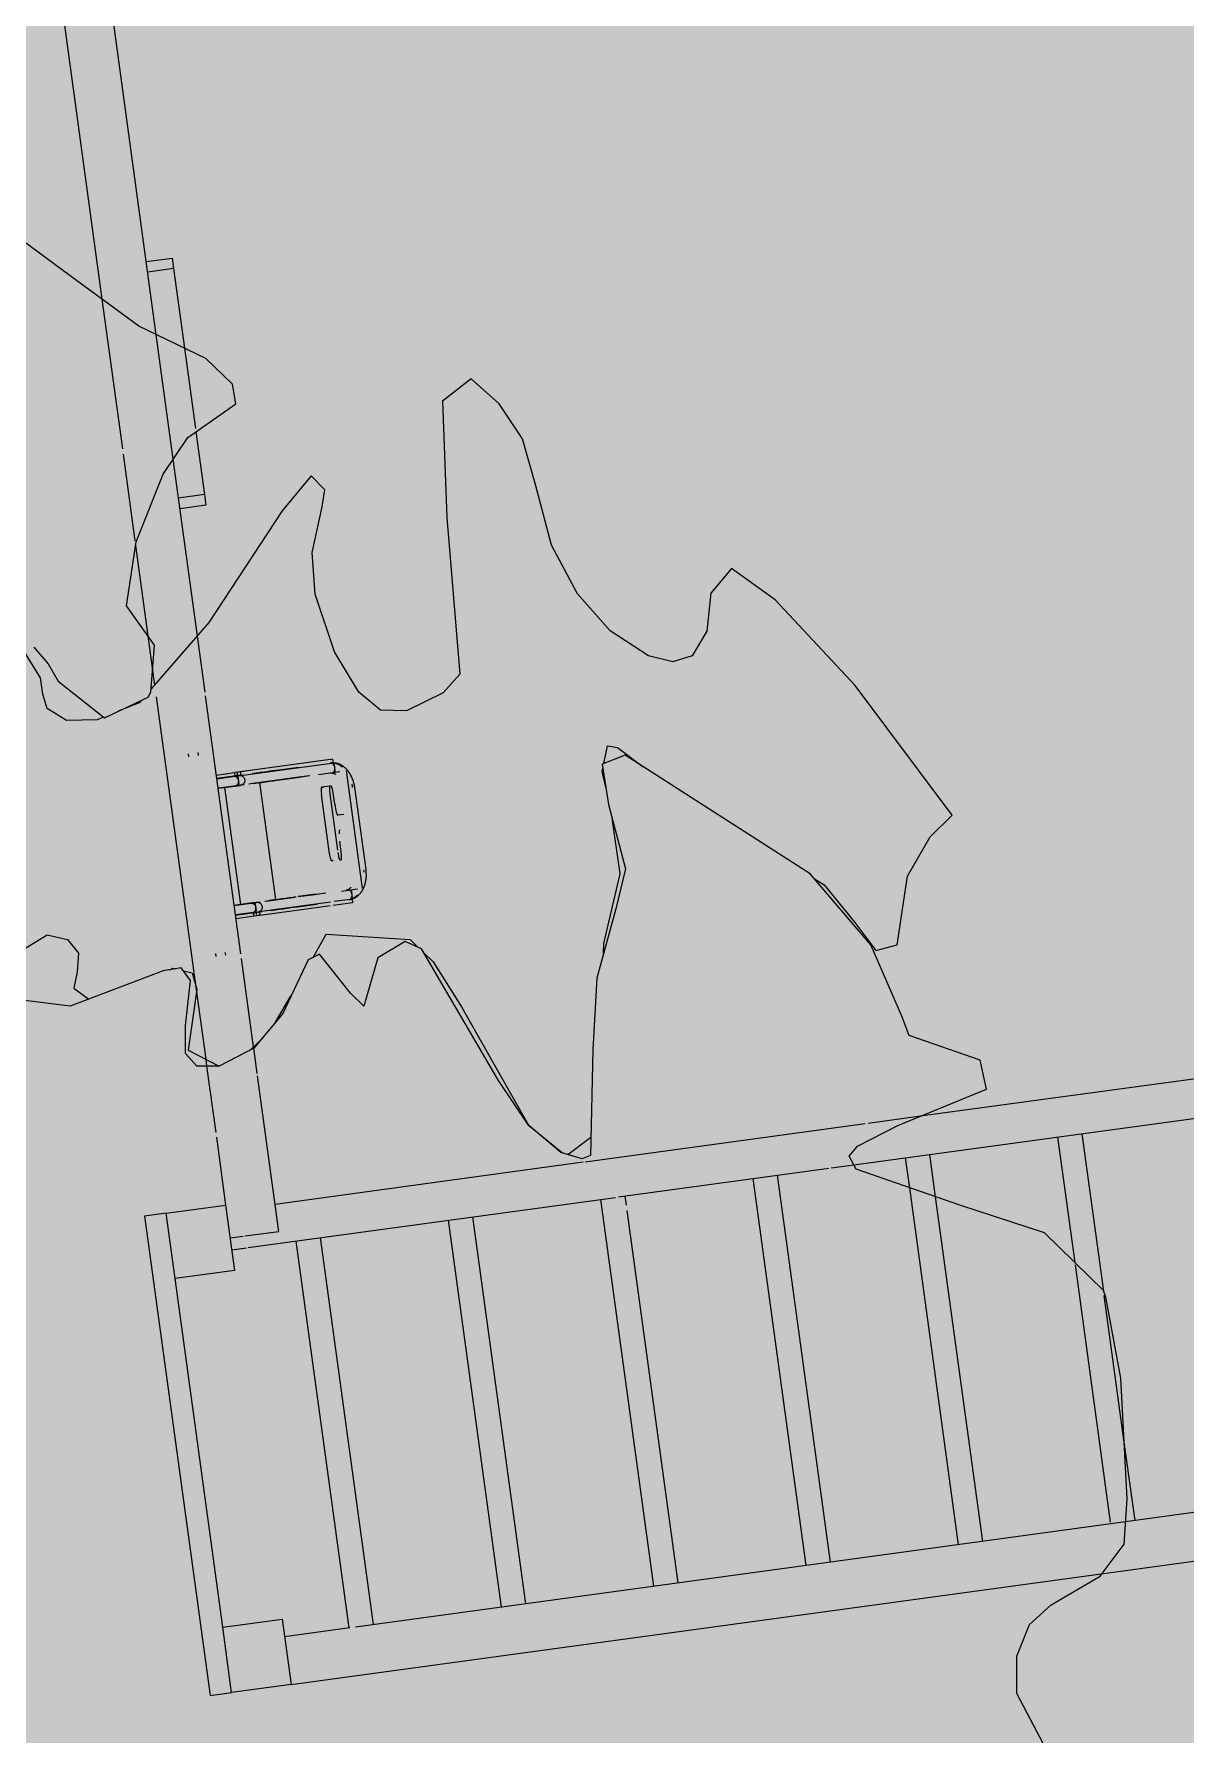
# Model space of a CAD drawing. Header units: metres. Extents: x -490 to 202, y -217 to 332.
# Drawn here: x -105.763 to -103.44, y 10.982 to 14.412 of the extents above; entities that cross this region are included whole.
import ezdxf

# ---------------------------------------------------------------- set-up
doc = ezdxf.new("R2010")
doc.units = ezdxf.units.M
doc.layers.add('1 arbol_dwg', color=8, linetype='Continuous', lineweight=9, true_color=0x767676)
doc.layers.add('juegos_dwg', color=8, linetype='Continuous', lineweight=9, true_color=0x767676)
for name, color, linetype, lineweight in [('A-DETL-GENF', 7, 'Continuous', 9), ('A-DETL-THIN', 7, 'Continuous', 9), ('A-GENM', 7, 'Continuous', 9)]:
    doc.layers.add(name, color=color, linetype=linetype, lineweight=lineweight)

# ---------------------------------------------------------------- blocks, each defined once
blk = doc.blocks.new('juegos_dwg-364623-PLANTA DE MURO PERIMETRAL')
at = {"layer": 'A-GENM'}
for p, q in [((-10.4271, 38.2613), (-10.4797, 38.2613)), ((-10.5787, 38.2201), (-10.5787, 37.9152)), ((-10.4797, 37.8804), (-10.4797, 38.134)), ((-10.4271, 38.0992), (-10.4271, 37.9358)), ((-10.5787, 37.9045), (-10.5787, 37.7279)), ((-10.4797, 37.5204), (-10.4797, 37.8804)), ((-10.5787, 37.7183), (-10.5787, 37.5347)), ((-10.5787, 37.5347), (-10.5787, 37.4641)), ((-10.4797, 37.4063), (-10.4797, 37.5204)), ((-10.5787, 37.4641), (-10.5787, 37.4345)), ((-10.5787, 37.4102), (-10.5787, 36.8494)), ((-10.4797, 36.8735), (-10.4797, 37.3991)), ((-10.5304, 37.2875), (-10.5304, 37.2816)), ((-10.5104, 37.2817), (-10.5104, 37.2876)), ((-10.4797, 37.2378), (-10.443, 37.2378)), ((-10.4797, 37.2303), (-10.443, 37.2303)), ((-10.4369, 37.215), (-10.4369, 37.2303)), ((-10.4344, 37.2378), (-10.4241, 37.2378)), ((-10.4334, 37.2378), (-10.4239, 37.2378)), ((-10.425, 37.2303), (-10.4334, 37.2303)), ((-10.4327, 37.2307), (-10.427, 37.2307)), ((-10.4664, 36.9725), (-10.4664, 37.2107)), ((-10.4375, 37.2107), (-10.4375, 37.2142)), ((-10.427, 37.2107), (-10.4369, 37.2107)), ((-10.4293, 37.2107), (-10.4349, 37.2107)), ((-10.3948, 36.9725), (-10.3948, 37.2107)), ((-10.2188, 36.9712), (-10.2188, 37.2112)), ((-10.2754, 37.0496), (-10.2754, 37.1696)), ((-10.2583, 37.1696), (-10.2583, 37.0547)), ((-10.2515, 37.147), (-10.2515, 37.1696)), ((-10.2362, 37.1245), (-10.2479, 37.1245)), ((-10.2514, 37.0496), (-10.2514, 37.0721)), ((-10.2709, 37.0346), (-10.2731, 37.0346)), ((-10.2559, 37.0346), (-10.2538, 37.0346)), ((-10.443, 36.9529), (-10.4797, 36.9529)), ((-10.4375, 36.9454), (-10.4375, 36.9561)), ((-10.4316, 36.9454), (-10.4344, 36.9454)), ((-10.4334, 36.9529), (-10.4262, 36.9529)), ((-10.427, 36.9525), (-10.4327, 36.9525)), ((-10.3137, 36.9725), (-10.3497, 36.9725)), ((-10.2467, 36.9529), (-10.2791, 36.9529)), ((-10.2293, 36.9712), (-10.2613, 36.9712)), ((-10.2414, 36.9525), (-10.2414, 36.9555)), ((-10.5304, 36.8811), (-10.5304, 36.8753)), ((-10.5104, 36.8752), (-10.5104, 36.881)), ((-10.5787, 36.8477), (-10.5787, 36.8257)), ((-10.4797, 36.6845), (-10.4797, 36.8641)), ((-10.5787, 36.8257), (-10.5787, 36.8093)), ((-10.5787, 36.8093), (-10.5787, 36.673)), ((-10.5787, 36.673), (-10.5787, 36.6589)), ((-10.4797, 36.6305), (-10.4797, 36.6818)), ((-10.5787, 36.6589), (-10.5787, 36.524)), ((-10.5787, 36.514), (-10.5787, 36.3761)), ((-9.8526, 36.3639), (-10.4797, 36.3639)), ((-9.279, 36.3639), (-9.8489, 36.3639)), ((-9.1663, 36.3639), (-9.2728, 36.3639)), ((-8.04, 36.3639), (-9.1663, 36.3639)), ((-10.5787, 36.309), (-10.5518, 36.309)), ((-10.5787, 36.285), (-10.5487, 36.285)), ((-10.5451, 36.285), (-9.7974, 36.285)), ((-10.448, 36.285), (-10.448, 35.4975)), ((-10.398, 35.4975), (-10.398, 36.285)), ((-10.138, 36.285), (-10.138, 35.4975)), ((-10.088, 35.4975), (-10.088, 36.285)), ((-9.828, 36.285), (-9.828, 35.4975)), ((-9.7914, 36.285), (-9.3633, 36.285)), ((-9.778, 36.2666), (-9.778, 36.285)), ((-9.518, 36.285), (-9.518, 35.4975)), ((-9.468, 35.4975), (-9.468, 36.285)), ((-9.3591, 36.285), (-9.3128, 36.285)), ((-9.3128, 36.285), (-8.04, 36.285)), ((-9.208, 36.285), (-9.208, 36.224)), ((-9.158, 36.1986), (-9.158, 36.285)), ((-8.898, 36.285), (-8.898, 36.0297)), ((-8.848, 35.9645), (-8.848, 36.285)), ((-9.778, 35.4975), (-9.778, 36.2556)), ((-9.208, 36.224), (-9.208, 35.4975)), ((-9.158, 35.4975), (-9.158, 36.1986)), ((-8.898, 36.0246), (-8.898, 35.5009)), ((-8.848, 35.662), (-8.848, 35.9554)), ((-8.848, 35.4975), (-8.848, 35.662)), ((-10.4456, 35.4975), (-10.5787, 35.4975)), ((-8.8671, 35.4975), (-10.4346, 35.4975)), ((-8.04, 35.4975), (-8.8671, 35.4975)), ((-10.5787, 35.4002), (-8.9304, 35.4002)), ((-8.9304, 35.4002), (-8.04, 35.4002))]:
    blk.add_line(p, q, dxfattribs=at)
at = {"layer": 'A-GENM', "flags": 128}
for points in [[(-10.4797, 38.134), (-10.4797, 39.6339), (-10.5787, 39.6339), (-10.5787, 38.2201)], [(-10.4797, 38.2829), (-10.4271, 38.2829), (-10.4271, 38.2613), (-10.4271, 38.0992)], [(-10.4271, 37.9289), (-10.4271, 37.8013), (-10.4797, 37.8013)], [(-10.4271, 37.8013), (-10.4271, 37.7797), (-10.4797, 37.7797)], [(-10.4344, 37.2307), (-10.4344, 37.2307), (-10.4346, 37.2307), (-10.4348, 37.2307), (-10.4352, 37.2307), (-10.4356, 37.2307), (-10.4361, 37.2307), (-10.4368, 37.2307), (-10.4375, 37.2307), (-10.4383, 37.2307), (-10.4392, 37.2307), (-10.4402, 37.2307), (-10.4412, 37.2307), (-10.4424, 37.2307), (-10.4437, 37.2307), (-10.445, 37.2307), (-10.4456, 37.2307), (-10.4797, 37.2307)], [(-10.4312, 37.2378), (-10.443, 37.2378), (-10.443, 37.2303), (-10.4312, 37.2303)], [(-10.4375, 37.2303), (-10.4375, 37.223), (-10.4375, 37.2378)], [(-10.2466, 37.2303), (-10.2427, 37.2303), (-10.2427, 37.2378), (-10.3119, 37.2378), (-10.3516, 37.2378), (-10.4064, 37.2378), (-10.4312, 37.2378), (-10.4312, 37.2303), (-10.4064, 37.2303), (-10.3516, 37.2303), (-10.3119, 37.2303), (-10.2467, 37.2303)], [(-10.3137, 37.2307), (-10.3535, 37.2307), (-10.3605, 37.2307), (-10.3677, 37.2307), (-10.3753, 37.2307), (-10.3832, 37.2307), (-10.3913, 37.2307), (-10.3997, 37.2307), (-10.4078, 37.2307)], [(-10.2484, 36.9525), (-10.2466, 36.9526), (-10.2447, 36.9527), (-10.2429, 36.953), (-10.2411, 36.9533), (-10.2393, 36.9538), (-10.2376, 36.9544), (-10.2358, 36.955), (-10.2342, 36.9558), (-10.2325, 36.9566), (-10.2309, 36.9575), (-10.2293, 36.9585), (-10.2278, 36.9596), (-10.2263, 36.9608), (-10.2249, 36.962), (-10.2235, 36.9633), (-10.2222, 36.9646), (-10.2209, 36.9661), (-10.2197, 36.9675), (-10.2185, 36.9691), (-10.2174, 36.9706), (-10.2163, 36.9723), (-10.2153, 36.974), (-10.2143, 36.9757), (-10.2134, 36.9775), (-10.2126, 36.9793), (-10.2118, 36.9811), (-10.2111, 36.983), (-10.2104, 36.9849), (-10.2098, 36.9868), (-10.2092, 36.9888), (-10.2087, 36.9908), (-10.2082, 36.9928), (-10.2078, 36.9948), (-10.2075, 36.9969), (-10.2072, 36.999), (-10.207, 37.001), (-10.2068, 37.0031), (-10.2067, 37.0052), (-10.2067, 37.0073), (-10.2067, 37.0079), (-10.2067, 37.1754), (-10.2067, 37.1759), (-10.2067, 37.178), (-10.2068, 37.1801), (-10.207, 37.1822), (-10.2072, 37.1843), (-10.2075, 37.1863), (-10.2078, 37.1884), (-10.2082, 37.1904), (-10.2087, 37.1924), (-10.2092, 37.1944), (-10.2098, 37.1964), (-10.2104, 37.1983), (-10.2111, 37.2002), (-10.2118, 37.2021), (-10.2126, 37.204), (-10.2134, 37.2058), (-10.2143, 37.2075), (-10.2153, 37.2093), (-10.2163, 37.2109), (-10.2174, 37.2126), (-10.2185, 37.2142), (-10.2197, 37.2157), (-10.2209, 37.2172), (-10.2222, 37.2186), (-10.2235, 37.2199), (-10.2249, 37.2212), (-10.2263, 37.2225), (-10.2278, 37.2236), (-10.2293, 37.2247), (-10.2309, 37.2257), (-10.2325, 37.2266), (-10.2342, 37.2275), (-10.2358, 37.2282), (-10.2376, 37.2289), (-10.2393, 37.2294), (-10.2411, 37.2299), (-10.2429, 37.2302), (-10.2447, 37.2305), (-10.2466, 37.2307), (-10.2484, 37.2307)], [(-10.4387, 37.2107), (-10.4483, 37.2107), (-10.4797, 37.2107), (-10.4456, 37.2107), (-10.4442, 37.2107), (-10.443, 37.2107), (-10.4418, 37.2107), (-10.4406, 37.2107), (-10.4396, 37.2107), (-10.4387, 37.2107), (-10.4378, 37.2107), (-10.4371, 37.2107), (-10.4364, 37.2107), (-10.4358, 37.2107), (-10.4353, 37.2107), (-10.435, 37.2107), (-10.4347, 37.2107), (-10.4345, 37.2107), (-10.4344, 37.2107)], [(-10.4797, 37.2107), (-10.4477, 37.2107), (-10.4396, 37.2107)], [(-10.2946, 37.2107), (-10.3156, 37.2107), (-10.3554, 37.2107), (-10.4092, 37.2107), (-10.4174, 37.2107)], [(-10.2934, 37.2107), (-10.3167, 37.2107), (-10.3563, 37.2107), (-10.4099, 37.2107), (-10.4171, 37.2107)], [(-10.4078, 37.2107), (-10.3991, 37.2107), (-10.3908, 37.2107), (-10.3827, 37.2107), (-10.3748, 37.2107), (-10.3673, 37.2107), (-10.36, 37.2107), (-10.3535, 37.2107), (-10.3137, 37.2107)], [(-10.2759, 37.2112), (-10.2613, 37.2112), (-10.2322, 37.2112)], [(-10.2511, 37.2107), (-10.2504, 37.2107), (-10.2497, 37.2106), (-10.249, 37.2105), (-10.2483, 37.2104), (-10.2476, 37.2102), (-10.2469, 37.21), (-10.2461, 37.2097), (-10.2454, 37.2094), (-10.2447, 37.209), (-10.2439, 37.2086), (-10.2432, 37.2081), (-10.2424, 37.2076), (-10.2417, 37.207), (-10.2409, 37.2063)], [(-10.2538, 37.1846), (-10.2559, 37.1846), (-10.2731, 37.1846), (-10.2709, 37.1846)], [(-10.4797, 36.9725), (-10.4483, 36.9725), (-10.4375, 36.9725), (-10.4375, 36.9649), (-10.4375, 36.9725), (-10.4293, 36.9725)], [(-10.4369, 36.9725), (-10.4477, 36.9725), (-10.4797, 36.9725), (-10.4456, 36.9725), (-10.445, 36.9725), (-10.4437, 36.9725), (-10.4424, 36.9725), (-10.4412, 36.9725), (-10.4402, 36.9725), (-10.4392, 36.9725), (-10.4383, 36.9725), (-10.4375, 36.9725), (-10.4368, 36.9725), (-10.4361, 36.9725), (-10.4356, 36.9725), (-10.4352, 36.9725), (-10.4348, 36.9725), (-10.4346, 36.9725), (-10.4344, 36.9725), (-10.4344, 36.9725)], [(-10.4797, 36.9525), (-10.4456, 36.9525), (-10.4442, 36.9525), (-10.443, 36.9525), (-10.4418, 36.9525), (-10.4406, 36.9525), (-10.4396, 36.9525), (-10.4387, 36.9525), (-10.4378, 36.9525), (-10.4371, 36.9525), (-10.4364, 36.9525), (-10.4358, 36.9525), (-10.4353, 36.9525), (-10.435, 36.9525), (-10.4347, 36.9525), (-10.4345, 36.9525), (-10.4344, 36.9525)], [(-10.2885, 36.9454), (-10.3119, 36.9454), (-10.3516, 36.9454), (-10.4064, 36.9454), (-10.4312, 36.9454), (-10.443, 36.9454), (-10.4797, 36.9454)], [(-10.443, 36.9454), (-10.443, 36.9529), (-10.4312, 36.9529)], [(-10.4369, 36.9569), (-10.4369, 36.9725), (-10.427, 36.9725)], [(-10.2864, 36.9529), (-10.3119, 36.9529), (-10.3516, 36.9529), (-10.4064, 36.9529), (-10.4312, 36.9529), (-10.4312, 36.9454)], [(-10.4174, 36.9725), (-10.4092, 36.9725), (-10.3554, 36.9725)], [(-10.4171, 36.9725), (-10.4099, 36.9725), (-10.3563, 36.9725)], [(-10.3535, 36.9725), (-10.3605, 36.9725), (-10.3677, 36.9725), (-10.3753, 36.9725), (-10.3832, 36.9725), (-10.3913, 36.9725), (-10.3997, 36.9725), (-10.4078, 36.9725)], [(-10.4078, 36.9525), (-10.3991, 36.9525), (-10.3908, 36.9525), (-10.3827, 36.9525), (-10.3748, 36.9525), (-10.3673, 36.9525), (-10.36, 36.9525), (-10.3535, 36.9525), (-10.3137, 36.9525)], [(-10.3497, 36.9725), (-10.3167, 36.9725), (-10.2934, 36.9725)], [(-10.3497, 36.9725), (-10.3156, 36.9725), (-10.2946, 36.9725)], [(-10.2466, 36.9529), (-10.2427, 36.9529), (-10.2427, 36.9454), (-10.2821, 36.9454)], [(-10.2511, 36.9725), (-10.2504, 36.9725), (-10.2497, 36.9726), (-10.249, 36.9727), (-10.2483, 36.9728), (-10.2476, 36.973), (-10.2469, 36.9733), (-10.2461, 36.9735), (-10.2454, 36.9739), (-10.2447, 36.9742), (-10.2439, 36.9747), (-10.2432, 36.9751), (-10.2424, 36.9757), (-10.2417, 36.9762), (-10.2409, 36.9769)], [(-10.5485, 36.309), (-10.4797, 36.309), (-10.4797, 36.6255)], [(-10.6997, 36.3761), (-10.5787, 36.3761), (-10.5787, 36.243), (-10.6997, 36.243), (-10.6997, 36.3761), (-10.7437, 36.3761), (-10.7437, 35.4002), (-10.6997, 35.4002)], [(-10.6997, 35.5333), (-10.5787, 35.5333), (-10.5787, 35.4002), (-10.6997, 35.4002), (-10.6997, 35.5333), (-10.6997, 36.243)]]:
    blk.add_lwpolyline(points, dxfattribs=at)
for points in [[(-10.4375, 37.2146), (-10.4375, 37.2183)], [(-10.4375, 36.9565), (-10.4375, 36.9601)]]:
    blk.add_lwpolyline(points, close=True, dxfattribs=at)
at = {"layer": 'A-GENM'}
for centre, major_axis, ratio, start_param, end_param in [((-10.2484, 37.2207), (0, 0.01), 0.714429, 3.403392, 6.021386), ((-10.2413, 37.2207), (0, 0.01), 0.006011, 3.403392, 6.283185), ((-10.2498, 37.1754), (0, 0.0554), 0.699707, 5.61545, 6.059254), ((-10.2498, 37.1754), (0, 0.0554), 0.699707, 5.61545, 6.059254), ((-10.2731, 37.1696), (0, 0.015), 0.156434, 0, 1.570796), ((-10.2709, 37.1696), (0, 0.015), 0.156434, 5.759587, 6.283185), ((-10.2559, 37.1696), (0, 0.015), 0.156434, 0, 1.570796), ((-10.2538, 37.1696), (0, 0.015), 0.156434, 4.712389, 6.283185), ((-10.2498, 37.1754), (0, 0.0554), 0.699707, 4.712389, 4.837561), ((-10.2498, 37.1754), (0, 0.0554), 0.699707, 4.712389, 4.837561), ((-10.2479, 37.147), (0, 0.0226), 0.156434, 1.570796, 3.141593), ((-10.2479, 37.0721), (0, 0.0226), 0.156434, 0.136976, 0.853886), ((-10.2731, 37.0496), (0, 0.015), 0.156434, 1.570796, 3.141593), ((-10.2559, 37.0496), (0, 0.015), 0.156434, 1.570796, 3.141593), ((-10.2538, 37.0496), (0, 0.015), 0.156434, 3.141593, 4.712389), ((-10.2709, 37.0496), (0, 0.015), 0.156434, 3.141593, 3.665191), ((-10.2498, 37.0079), (0, 0.0554), 0.699707, 4.629193, 4.712389), ((-10.2498, 37.0079), (0, 0.0554), 0.699707, 4.629193, 4.712389), ((-10.2484, 36.9625), (0, 0.01), 0.714429, 3.403392, 5.759587), ((-10.2498, 37.0079), (0, 0.0554), 0.699707, 3.313031, 3.668511), ((-10.2498, 37.0079), (0, 0.0554), 0.699707, 3.313031, 3.668511), ((-10.2413, 36.9625), (0, 0.01), 0.006011, 4.712389, 5.759587), ((-10.2413, 36.9625), (0, 0.01), 0.006011, 3.141593, 4.18879)]:
    blk.add_ellipse(centre, major_axis=major_axis, ratio=ratio, start_param=start_param, end_param=end_param, dxfattribs=at)
for points, knots in [([(-10.4427, 37.2301), (-10.4423, 37.2299), (-10.4405, 37.2289), (-10.4383, 37.2263), (-10.4371, 37.2224), (-10.4371, 37.2189), (-10.4381, 37.2156), (-10.4401, 37.2128), (-10.4427, 37.2111), (-10.4446, 37.2107), (-10.4456, 37.2107)], [-0.8888889, -0.8888889, -0.8888889, -0.8888889, -0.8333333, -0.6666667, -0.5555556, -0.4444444, -0.3333333, -0.2222222, -0.1111111, 0, 0, 0, 0]), ([(-10.4344, 37.2307), (-10.4326, 37.2307), (-10.4291, 37.2297), (-10.4257, 37.2263), (-10.4243, 37.2224), (-10.4243, 37.2189), (-10.4255, 37.2156), (-10.4278, 37.2128), (-10.4309, 37.2111), (-10.4332, 37.2107), (-10.4344, 37.2107)], [-1, -1, -1, -1, -0.833333, -0.666667, -0.555556, -0.444444, -0.333333, -0.222222, -0.111111, 0, 0, 0, 0]), ([(-10.4456, 36.9725), (-10.4441, 36.9725), (-10.4412, 36.9716), (-10.4383, 36.9682), (-10.4371, 36.9643), (-10.4371, 36.9607), (-10.4381, 36.9574), (-10.4401, 36.9547), (-10.4418, 36.9535), (-10.4427, 36.9531)], [-1, -1, -1, -1, -0.8333333, -0.6666667, -0.5555556, -0.4444444, -0.3333333, -0.2222222, -0.1111111, -0.1111111, -0.1111111, -0.1111111]), ([(-10.4344, 36.9725), (-10.4326, 36.9725), (-10.4291, 36.9716), (-10.4257, 36.9682), (-10.4243, 36.9643), (-10.4243, 36.9607), (-10.4255, 36.9574), (-10.4278, 36.9547), (-10.4309, 36.9529), (-10.4332, 36.9525), (-10.4344, 36.9525)], [-1, -1, -1, -1, -0.833333, -0.666667, -0.555556, -0.444444, -0.333333, -0.222222, -0.111111, 0, 0, 0, 0])]:
    blk.add_open_spline(points, degree=3, knots=knots, dxfattribs=at)
blk = doc.blocks.new('1 arbol_dwg-V111-PLANTA DE MURO PERIMETRAL')
at = {"layer": 'A-DETL-GENF', "true_color": 0x004c00, "transparency": 33554483}
blk.add_hatch(color=98, dxfattribs=at).paths.add_polyline_path([(-4.9171, 6.694), (-4.8382, 6.7221), (-4.6347, 6.9075), (-4.597, 7.0019), (-4.6008, 7.1097), (-4.5809, 7.2541), (-4.6159, 7.2973), (-4.79, 7.1735), (-4.8449, 7.185), (-4.9098, 7.2412), (-4.9777, 7.3779), (-4.9872, 7.4417), (-4.9577, 7.4993), (-4.7883, 7.5608), (-4.6843, 7.6263), (-4.5382, 7.8898), (-4.3225, 8.0131), (-4.2389, 7.9815), (-3.9498, 7.8317), (-3.7686, 7.9171), (-3.7376, 8.0093), (-3.6954, 8.2578), (-3.641, 8.2966), (-3.5722, 8.2925), (-3.52, 8.2577), (-3.3861, 7.9809), (-3.5229, 7.7084), (-3.4245, 7.5924), (-3.255, 7.5716), (-3.2274, 7.5217), (-3.1918, 7.4192), (-3.0937, 7.3772), (-3.0453, 7.4329), (-2.8709, 7.7703), (-2.7838, 7.8542), (-2.7083, 7.8794), (-2.6521, 7.8612), (-2.5806, 7.7602), (-2.4427, 7.6513), (-2.3043, 7.7274), (-2.2936, 7.8677), (-2.3775, 7.984), (-2.3484, 8.1747), (-2.2676, 8.3756), (-2.1945, 8.4844), (-2.052, 8.5855), (-2.0623, 8.6433), (-2.1412, 8.7196), (-2.3402, 8.8156), (-2.7586, 9.1235), (-2.8745, 9.1569), (-2.9891, 9.15), (-3.0996, 9.0124), (-3.1356, 8.9138), (-3.2075, 8.8462), (-3.3019, 8.8165), (-3.3785, 8.8294), (-3.4418, 8.881), (-3.482, 8.9722), (-3.4837, 9.0581), (-3.55, 9.135), (-3.7939, 9.1047), (-4.0833, 9.0256), (-4.1777, 8.8711), (-4.1541, 8.6383), (-4.1956, 8.6242), (-4.2468, 8.6466), (-4.36, 8.8371), (-4.4791, 8.8955), (-4.6223, 8.8475), (-4.9328, 8.6896), (-5.2829, 8.4795), (-5.269, 8.3523), (-5.2353, 8.3009), (-5.2431, 8.2388), (-5.2633, 8.2277), (-5.5691, 8.2505), (-5.648, 8.1907), (-5.5046, 8.007), (-5.4217, 7.8052), (-5.422, 7.6284), (-5.4365, 7.4262), (-5.3428, 7.3495), (-5.1233, 7.2608), (-5.0992, 7.2378), (-5.1421, 7.2039), (-5.4703, 7.0468), (-5.4737, 6.9506), (-5.0081, 6.8626), (-4.9455, 6.7926), (-4.9217, 6.7221)])
at = {"layer": 'A-DETL-GENF', "true_color": 0x2f4c26, "transparency": 33554483}
blk.add_hatch(color=89, dxfattribs=at).paths.add_polyline_path([(-1.0809, 6.3572), (-0.9967, 6.4042), (-0.9789, 6.8774), (-0.9115, 7.2025), (-0.9472, 7.5676), (-0.8932, 7.5455), (-0.841, 7.5058), (-0.3026, 7.1545), (-0.1487, 6.959), (-0.0861, 6.9763), (-0.0552, 7.1804), (0.012, 7.2975), (0.078, 7.3616), (-0.2104, 7.7473), (-0.4484, 8.0021), (-0.578, 8.0954), (-0.6398, 8.022), (-0.6513, 7.9094), (-0.6957, 7.8353), (-0.7525, 7.8176), (-0.8253, 7.8354), (-0.9389, 7.9102), (-1.0358, 8.0197), (-1.1136, 8.1647), (-1.2001, 8.4806), (-1.2793, 8.5941), (-1.3528, 8.6596), (-1.4373, 8.5927), (-1.425, 8.2466), (-1.3862, 7.7809), (-1.4352, 7.7254), (-1.5447, 7.6717), (-1.6219, 7.6736), (-1.6864, 7.7274), (-1.7591, 7.8473), (-1.8166, 8.0191), (-1.8247, 8.1433), (-1.7874, 8.3288), (-1.8284, 8.3707), (-1.9146, 8.2666), (-2.1408, 7.925), (-2.3396, 7.6957), (-2.4639, 7.6456), (-2.5806, 7.6587), (-2.613, 7.6791), (-2.6521, 7.802), (-2.7083, 7.8747), (-2.7838, 7.8493), (-2.8651, 7.7703), (-2.949, 7.634), (-3.0563, 7.4192), (-3.0937, 7.3772), (-3.1499, 7.3551), (-3.2036, 7.3702), (-3.2612, 7.5114), (-3.3417, 7.5823), (-3.5134, 7.6119), (-3.5322, 7.6485), (-3.518, 7.7209), (-3.4845, 7.8333), (-3.5303, 7.9683), (-3.7554, 7.9425), (-3.8074, 7.8691), (-3.8812, 7.8288), (-3.9599, 7.8317), (-4.1388, 7.9046), (-4.498, 7.8768), (-4.6843, 7.6244), (-4.7757, 7.5608), (-4.9272, 7.4876), (-4.9802, 7.3951), (-4.9604, 7.3248), (-4.8715, 7.208), (-4.7423, 7.2074), (-4.5853, 7.3088), (-4.5492, 7.3224), (-4.5414, 7.2935), (-4.5951, 7.0468), (-4.5894, 6.9605), (-4.4988, 6.9015), (-4.421, 6.8847), (-4.3945, 6.849), (-4.4146, 6.822), (-4.7233, 6.6737), (-4.6939, 6.5827), (-4.5371, 6.5382), (-4.4179, 6.5766), (-4.2704, 6.6714), (-4.1833, 6.7721), (-4.1308, 6.8343), (-4.0351, 6.802), (-3.918, 6.7359), (-3.859, 6.7936), (-3.8741, 6.8481), (-3.9963, 7.0468), (-3.9952, 7.0843), (-3.9682, 7.1257), (-3.9241, 7.1451), (-3.8703, 7.1209), (-3.6807, 6.9874), (-3.6081, 6.9621), (-3.3784, 6.8456), (-3.1477, 6.8481), (-3.0892, 6.858), (-2.8792, 6.8609), (-2.6127, 7.0064), (-2.5442, 6.9822), (-2.5198, 6.9516), (-2.5338, 6.8476), (-2.4894, 6.8144), (-2.215, 6.9075), (-2.1815, 6.8927), (-2.1675, 6.8437), (-2.1941, 6.6633), (-2.1003, 6.6159), (-1.9823, 6.6883), (-1.8842, 6.8321), (-1.7833, 7.0082), (-1.5263, 6.9861), (-1.4655, 6.9255), (-1.2568, 6.5724), (-1.1818, 6.44), (-1.0828, 6.3587)])
at = {"layer": 'A-DETL-GENF', "true_color": 0x4f7f3f, "transparency": 33554483}
blk.add_hatch(color=87, dxfattribs=at).paths.add_polyline_path([(-3.7167, 1.7995), (-1.851, 1.9602), (-1.5926, 2.1464), (-1.5028, 2.1259), (-1.3912, 2.132), (-1.2448, 2.2207), (-1.1529, 2.43), (-1.1286, 2.8007), (-1.0961, 2.8211), (-1.0513, 2.7946), (-0.8564, 2.5984), (-0.7055, 2.601), (-0.6173, 2.7886), (-0.4998, 2.8561), (-0.3192, 2.9842), (-0.148, 3.2129), (-0.0052, 3.6578), (-0.1793, 3.943), (-0.1427, 3.9761), (0.2521, 4.1075), (0.3527, 4.1876), (0.4149, 4.2823), (0.3976, 4.5067), (0.2698, 4.7494), (0.2702, 4.8605), (0.3076, 4.9547), (0.3726, 5.0136), (0.5181, 5.0987), (0.5896, 5.1941), (0.5977, 5.3292), (0.5791, 5.688), (0.5277, 5.9481), (0.3519, 6.1201), (-0.2074, 6.3087), (-0.2289, 6.3473), (-0.2037, 6.3773), (-0.0839, 6.4388), (0.1801, 6.5473), (0.1608, 6.6334), (-0.0504, 6.7062), (-0.1636, 6.9763), (-0.3448, 7.1878), (-0.8945, 7.5401), (-0.963, 7.5135), (-0.9437, 7.394), (-0.8932, 7.2025), (-0.9789, 6.8774), (-1.0225, 6.3395), (-1.0859, 6.3587), (-1.1818, 6.44), (-1.2793, 6.586), (-1.5002, 6.9643), (-1.5489, 6.9861), (-1.6301, 6.9371), (-1.6716, 6.7936), (-1.7114, 6.8321), (-1.8034, 6.9488), (-1.8372, 6.9313), (-1.9126, 6.7722), (-1.9982, 6.6692), (-2.1013, 6.6154), (-2.1675, 6.6159), (-2.202, 6.6532), (-2.215, 6.9075), (-2.2677, 6.8987), (-2.5442, 6.7936), (-2.9825, 6.8481), (-3.3784, 6.8308), (-3.6081, 6.9621), (-3.8051, 7.0468), (-3.9259, 7.1241), (-3.9952, 7.0843), (-3.9792, 6.9966), (-3.8584, 6.8259), (-3.8597, 6.7571), (-3.8978, 6.7182), (-3.9416, 6.7272), (-4.0879, 6.8199), (-4.1833, 6.7721), (-4.5887, 6.2206), (-4.594, 6.1261), (-4.5074, 6.0338), (-4.4179, 6.0064), (-4.2704, 5.8091), (-4.1986, 5.6828), (-4.2322, 5.6353), (-4.4731, 5.3606), (-4.5471, 5.3359), (-4.7488, 5.3412), (-4.7792, 5.2461), (-4.705, 5.1023), (-4.6785, 4.9671), (-4.7053, 4.8054), (-4.7373, 4.7464), (-4.7778, 4.74), (-4.9719, 4.9577), (-5.0489, 4.9368), (-5.1251, 4.6675), (-5.0045, 4.4189), (-5.0153, 4.3122), (-5.1632, 3.9283), (-5.0928, 3.8751), (-5.0074, 3.8754), (-4.8113, 3.7242), (-4.7307, 3.7448), (-4.6435, 3.8374), (-4.5875, 3.8488), (-4.4651, 3.791), (-4.3662, 3.6955), (-4.3164, 3.6016), (-4.2292, 3.2232), (-4.1247, 3.0853), (-4.0297, 3.0399), (-4.0098, 2.9699), (-4.2623, 2.7963), (-4.2789, 2.5909), (-4.1287, 2.3277), (-4.1318, 2.3209), (-4.096, 2.2577), (-4.1293, 2.2254), (-4.306, 2.2078), (-4.4849, 2.1857), (-4.6063, 2.1209), (-4.6455, 2.0725), (-4.6425, 2.0296), (-4.1674, 1.8887), (-3.8196, 1.8128)])
at = {"layer": 'A-DETL-THIN', "color": 76, "true_color": 0x3f7f00}
for p, q in [((-1.9341, 6.7463), (-1.8873, 6.8256)), ((-2.0097, 6.6632), (-1.9823, 6.6883)), ((-1.0649, 6.3523), (-0.9967, 6.4042))]:
    blk.add_line(p, q, dxfattribs=at)
at = {"layer": 'A-DETL-THIN', "color": 76, "true_color": 0x3f7f00, "flags": 128}
for points in [[(-2.6521, 7.8612), (-2.6099, 7.8114), (-2.5806, 7.7602), (-2.4427, 7.6513), (-2.3122, 7.7129), (-2.3043, 7.7274), (-2.2936, 7.8677), (-2.3775, 7.984), (-2.3484, 8.1747), (-2.2676, 8.3756), (-2.1945, 8.4844), (-2.052, 8.5855), (-2.0623, 8.6433), (-2.1412, 8.7196), (-2.3402, 8.8156), (-2.5441, 8.9654), (-2.7586, 9.1235)], [(-0.3316, 7.1723), (-0.3026, 7.1545), (-0.2111, 7.0424), (-0.1487, 6.959), (-0.0861, 6.9763), (-0.0552, 7.1804), (0.012, 7.2975), (0.078, 7.3616), (-0.2104, 7.7473), (-0.4484, 8.0021), (-0.578, 8.0954), (-0.6398, 8.022), (-0.6513, 7.9094), (-0.6957, 7.8353), (-0.7525, 7.8176), (-0.8253, 7.8354), (-0.9389, 7.9102), (-1.0358, 8.0197), (-1.1136, 8.1647), (-1.1598, 8.3409), (-1.2001, 8.4806), (-1.2695, 8.5854), (-1.3528, 8.6596), (-1.4373, 8.5927), (-1.425, 8.2466), (-1.3862, 7.7809), (-1.4352, 7.7254), (-1.5447, 7.6717), (-1.6219, 7.6736), (-1.6864, 7.7274), (-1.7591, 7.8473), (-1.8166, 8.0191), (-1.8247, 8.1433), (-1.7952, 8.2785), (-1.7874, 8.3288), (-1.8284, 8.3707), (-1.9146, 8.2666), (-2.1324, 7.9347), (-2.3035, 7.7373)], [(-2.445, 7.6532), (-2.4639, 7.6456), (-2.5557, 7.643), (-2.613, 7.6791), (-2.6258, 7.7215), (-2.6326, 7.7703), (-2.6977, 7.8759)], [(-2.3334, 7.7029), (-2.3396, 7.6957), (-2.4015, 7.6707)], [(0.3976, 4.5067), (0.2698, 4.7494), (0.2702, 4.8605), (0.3076, 4.9547), (0.3726, 5.0136), (0.5181, 5.0987), (0.5896, 5.1941), (0.5977, 5.3292), (0.5791, 5.688), (0.5348, 5.9282), (0.5277, 5.9481), (0.3519, 6.1201), (0.1034, 6.2006), (-0.2074, 6.3087), (-0.2289, 6.3473), (-0.2037, 6.3773), (-0.0839, 6.4388), (0.1801, 6.5473), (0.1608, 6.6334), (-0.0504, 6.7062), (-0.072, 6.7644), (-0.1636, 6.9763), (-0.3448, 7.1878), (-0.8945, 7.5401), (-0.963, 7.5135), (-0.9437, 7.394), (-0.8932, 7.2025), (-0.9224, 7.0833), (-0.9789, 6.8774), (-0.9907, 6.6652), (-0.998, 6.3498), (-1.0225, 6.3395), (-1.0859, 6.3587), (-1.1818, 6.44), (-1.2714, 6.5724), (-1.5002, 6.9643), (-1.5489, 6.9861), (-1.6301, 6.9371), (-1.6716, 6.7936), (-1.7114, 6.8321), (-1.8034, 6.9488), (-1.8372, 6.9313), (-1.9126, 6.7722), (-1.9982, 6.6692), (-2.1013, 6.6154), (-2.1675, 6.6159), (-2.202, 6.6532), (-2.202, 6.7359), (-2.1865, 6.87), (-2.215, 6.9075), (-2.2677, 6.8987), (-2.5442, 6.7936), (-2.9825, 6.8481)], [(-0.9578, 7.5155), (-0.9472, 7.5676), (-0.9168, 7.5634), (-0.841, 7.5058)], [(-0.9513, 7.4413), (-0.9627, 7.4918), (-0.9609, 7.5004)], [(-0.9585, 6.9517), (-0.9575, 6.9797), (-0.9094, 7.1878), (-0.9328, 7.3529)], [(-3.2049, 6.8383), (-3.0892, 6.858), (-2.8792, 6.8609), (-2.7203, 6.9403), (-2.6127, 7.0064), (-2.5522, 6.9922), (-2.5198, 6.9516), (-2.5238, 6.8958), (-2.5338, 6.8476), (-2.4894, 6.8144)], [(-1.8223, 6.939), (-1.7833, 7.0082), (-1.5334, 6.9919), (-1.5094, 6.9684)], [(-1.4935, 6.9529), (-1.4655, 6.9255), (-1.3815, 6.7922), (-1.1818, 6.44), (-1.0809, 6.3572)], [(-2.2483, 6.9019), (-2.239, 6.9065), (-2.2314, 6.9047)], [(-2.2088, 6.8993), (-2.1815, 6.8927), (-2.1675, 6.8437), (-2.1941, 6.6633), (-2.1013, 6.6154)]]:
    blk.add_lwpolyline(points, dxfattribs=at)

msp = doc.modelspace()

# ---------------------------------------------------------------- hatches: boundary and pattern name
at = {"layer": 'A-DETL-GENF', "true_color": 0xffe8f3}
msp.add_hatch(color=7, dxfattribs=at).paths.add_polyline_path([(-113.2618, 7.7778), (-74.8172, 10.1471), (-71.3734, 10.3558), (-76.9167, 10.1467), (-83.5432, 9.7582), (-88.0235, 9.8611), (-89.6355, 11.2891), (-89.6355, 11.4891), (-89.4355, 11.4803), (-89.4355, 11.3124), (-87.9651, 10.0098), (-83.5405, 9.9084), (-76.6939, 10.3054), (-70.8946, 10.5245), (-75.2628, 38.2845), (-69.2122, 39.2377), (-74.1267, 70.4328), (-121.7975, 62.9228), (-113.2213, 8.4845), (-102.3065, 9.4266), (-94.2227, 10.9128), (-94.1854, 11.1011), (-94.2325, 11.1011), (-94.2289, 11.3011), (-94.0325, 11.2972), (-94.0434, 11.0462), (-94.0975, 10.7731), (-102.3265, 9.2724), (-113.1979, 8.336), (-113.1349, 7.936), (-113.2853, 7.9267)])

# ---------------------------------------------------------------- block references
at = {"layer": '1 arbol_dwg', "color": 76, "true_color": 0x3f7f00, "xscale": 0.6781697542348915, "yscale": 0.6781697542348915, "zscale": 0.6781697542348915}
msp.add_blockref('1 arbol_dwg-V111-PLANTA DE MURO PERIMETRAL', (-103.9646, 7.8444), dxfattribs=at)
at = {"layer": 'juegos_dwg', "color": 7, "rotation": 7.774666115421437}
msp.add_blockref('juegos_dwg-364623-PLANTA DE MURO PERIMETRAL', (-89.9745, -22.5599), dxfattribs=at)

doc.saveas('drawing.dxf')
